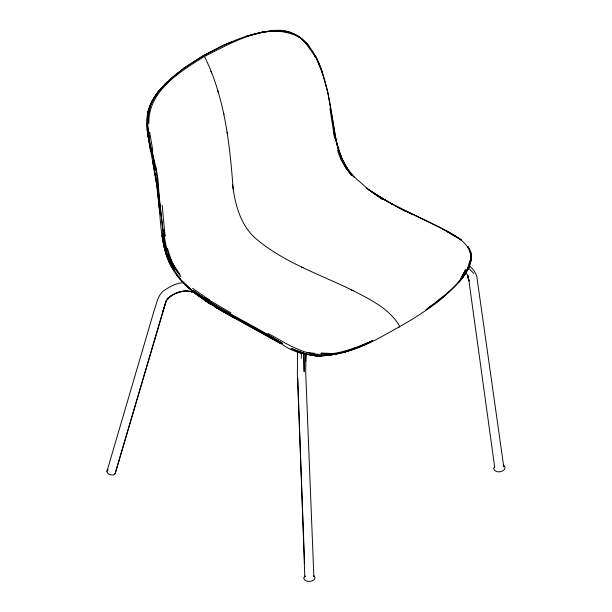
<?xml version="1.0" encoding="UTF-8"?>
<svg xmlns="http://www.w3.org/2000/svg" width="612" height="612" viewBox="0 0 612 612"><rect width="100%" height="100%" fill="white"/><g stroke="black" fill="none" stroke-linecap="round" stroke-linejoin="round"><path stroke-width="0.92" d="M304.126 354.096L304.126 371.637L303.651 353.652M297.6 351.173L297.363 373.794L304.608 563.598M305.985 354.111L305.671 371.813L313.864 576.665L313.497 575.793L315.073 577.644L314.277 579.694C311.607 581.859 307.354 582.012 304.547 579.977L303.659 577.942L305.166 576.03L304.791 576.887L297.784 378.407M301.28 358.242L301.387 352.948M305.686 361.585L305.931 354.118M148.877 123.486C148.012 90.844 180.265 71.535 204.446 56.419C232.361 42.832 267.467 20.732 298.733 36.965M147.362 115.729C148.104 106.251 153.788 98.165 159.158 90.66L152.227 100.995L151.019 103.719M281.658 344.089C311.156 364.913 349.666 354.096 378.729 338.229C407.248 322.692 436.624 306.658 458.786 282.377C466.857 272.952 476.725 258.493 467.798 246.384L468.891 248.839M202.687 56.794L203.283 55.761L224.023 44.936L231.275 41.968M150.713 104.568C146.765 112.639 146.008 121.719 147.048 130.532M446.072 230.487C456.812 236.821 470.842 243.805 470.957 258.249C465.709 281.704 443.547 296.047 425.814 309.871M106.947 471.339L154.193 310.406C156.871 303.231 157.743 294.127 165.056 289.858C170.534 286.324 176.616 282.928 183.309 282.782M162.318 312.885L166.502 300.064L115.094 473.78A4.338 2.884 16.3 0 1 108.814 474.086A4.338 2.884 16.3 0 1 108.209 469.45M469.075 266.09L470.865 260.008M115.431 472.709L115.094 473.78L165.76 301.594C171.375 293.355 182.338 289.002 191.954 291.939C182.965 289.491 173.907 293.087 167.061 298.908C174.78 292 186.232 288.55 195.917 293.339M494.113 467.231L493.677 468.517C494.894 473.13 501.756 472.563 504.38 469.542L505.053 467.392L504.571 466.168L503.309 465.265M470.789 254.324L470.574 251.524L471.209 259.916L468.019 269.181L468.823 266.954L467.813 268.484M468.792 264.177L470.957 258.249M147.668 113.052L152.227 100.995M336.195 140.814C330.885 112.172 328.759 82.199 315.241 55.814L322.677 73.585C316.32 51.087 299.383 27.05 272.983 30.654C247.883 33.025 224.581 44.102 202.794 56.097C185.857 66.348 168.95 77.739 156.779 93.636C135.902 120.281 156.427 154.607 158.317 183.615C159.204 202.886 162.41 221.949 164.039 241.159C165.63 254.546 171.169 267.36 179.691 277.81M467.178 269.693L468.823 266.954M465.089 273.105L461.318 279.332L465.885 272.944L469.802 265.325L467.912 268.438M151.776 101.47L159.151 90.461M460.905 279.753L465.885 272.944L458.786 282.377M399.078 327.122L399.414 325.806C389.347 308.624 370.52 299.727 353.552 290.838C320.558 274.574 284.236 262.816 255.862 238.603C240.21 225.032 235.008 204.025 232.514 184.319M164.421 85.649L169.57 80.516M164.873 85.037L166.739 82.972L161.055 88.74M458.464 281.994L459.719 280.709M448.764 291.947L438.131 301.356L427.933 308.425M171.697 78.68L173.823 76.837M175.239 75.613L178.069 73.157M170.075 79.461L184.174 67.94L203.283 55.761L204.446 56.419C224.879 97.545 229.707 143.874 233.172 189.009M438.781 299.972L440.204 298.824M428.469 307.813L429.953 306.696M366.81 343.217L372.096 341.121C354.317 349.903 334.779 356.704 314.69 355.939L330.687 355.205M358.051 347.058L360.69 345.948M362.442 345.206L365.073 344.089M366.833 343.347L372.096 341.121M349.192 350.225L344.793 351.977L357.171 347.387M352.719 348.825L355.358 347.777M372.777 340.494C350.24 350.569 322.861 360.629 298.763 349.521C287.793 345.39 278.253 338.535 267.773 333.433M332.89 354.432L336.126 354.034L339.637 352.696M259.113 32.75L266.297 31.778M268.094 31.533L278.575 30.6L290.157 32.52L285.705 31.786M325.791 355.243L319.212 356.016L325.714 355.274M333.303 354.363L336.126 354.034M331.337 354.555C320 356.727 308.502 354.945 297.531 351.915L306.742 354.761M329.424 354.845L331.276 354.631M274.375 30.684L263.879 31.801L246.391 36.307L263.879 31.801L271.231 31.204M333.945 354.455L322.853 355.526L329.929 355.19L327.122 355.197M274.903 30.898L280.357 30.898M317.781 355.235L314.048 355.251L317.942 355.832L307.561 354.402L291.067 348.419L300.255 352.382L297.891 351.227L307.561 354.402M307.316 352.726L314.476 353.269M282.14 31.189L283.922 31.487M301.303 267.084L303.047 267.735M350.913 289.797L353.552 290.838M396.155 206.32L441.81 228.521L461.364 239.927L450.769 233.753M390.227 203.261L391.887 204.102M396.041 206.213L412.649 214.651M193.109 290.471C221.07 310.858 253.116 324.788 282.262 343.332L206.581 301.173L193.109 290.471L216.35 306.551L235.023 317.207M234.625 318.133L281.038 343.76L231.55 316.113M229.89 315.195C210.444 304.799 190.829 292.995 176.975 275.461C158.087 250.782 161.599 217.199 157.353 188.312L147.385 132.146L147.699 118.277L150.537 104.522L156.779 93.636L167.053 82.115L156.779 93.636L150.537 104.522L147.676 114.781L149.221 109.319C147.194 119.164 147.546 129.186 149.274 139.1L148.754 132.437L147.186 125.016L148.532 137.088L147.385 132.146L150.445 150.437M406.077 211.798L379.203 196.842L382.898 199.673L366.228 187.983M203.283 55.761L204.446 56.419M262.426 332.094L282.262 343.332M233.807 317.666L214.95 306.903L234.167 318.018M441.81 228.521L445.069 230.426M446.699 231.374L448.328 232.323M388.872 202.312L368.271 189.345L354.149 176.799M230.953 312.9L204.791 297.539L209.273 299.911L192.512 288.275M388.888 202.251L372.211 192.176L375.982 194.777M461.364 239.927C431.934 220.259 397.119 210.092 368.271 189.345L378.943 196.796M206.948 301.509L208.31 302.405M377.482 195.817L378.989 196.857M313.375 575.693L314.652 576.603M183.585 283.073L195.366 293.546L210.972 304.439L195.366 293.546L183.585 283.073L181.175 280.304M187.532 286.913L193.996 292.49L179.377 278.338M468.907 265.44C472.602 268.416 475.746 272.225 476.863 276.938L503.722 466.489L503.301 465.51M302.733 40.155C298.036 35.029 291.35 32.39 284.641 31.136C294.647 32.864 303.2 38.755 309.404 46.65L301.831 38.747L299.459 37.102L307.974 45.043L306.008 43.207M468.111 267.597L473.833 273.503M180.05 278.797L176.975 275.461L179.974 278.919M183.133 282.132L187.448 286.798M466.428 273.702L468.807 276.417M353.79 176.99C346.124 169.539 340.524 160.421 337.572 150.108M354.233 177.036L347.096 168.07L341.932 158.86L347.096 168.07M315.119 56.335L305.159 42.381M313.788 54.231L316.014 57.612L314.92 56.075M180.976 276.762C170.251 263.481 164.873 246.888 163.756 229.982L165.056 236.155L162.165 205.288M348.404 169.922C340.15 158.73 336.592 145.128 334.007 131.687L334.611 138.258L329.914 108.431M470.161 252.251L471.072 253.758L469.618 250.484M210.842 71.39L211.752 73.012M175.208 269.915L171.069 262.433L168.331 254.301L175.843 269.471L179.936 274.635L171.804 262.089L167.42 248.342M170.549 262.908C165.791 253.789 164.223 243.362 162.486 233.325L166.755 252.855L173.12 268.515M168.66 261.225L169.761 263.642M217.643 90.714L218.43 92.45M343.975 162.777L339.645 153.038L336.34 141.686L341.611 158.034M161.905 235.329L163.97 246.361L166.77 256.428L171.375 266.87M467.27 275.913L469.205 281.053L467.805 276.616L468.868 280.403L494.726 467.438M341.618 158.011L337.839 147.744L335.039 135.787M223.372 112.317L223.984 114.054M227.037 132.177L227.549 133.997M321.767 70.816L327.871 92.649L336.164 140.783M163.664 244.922L166.77 256.428M149.649 132.161L152.755 150.078M334.993 135.665L336.149 140.821M152.572 160.673L156.182 180.18L159.824 213.144L157.353 188.312M154.89 172.561L156.924 185.535M155.716 166.686L164.039 241.159M470.926 256.191L471.209 259.916M462.098 276.119L460.408 279.523L465.556 269.724L462.098 276.119M328.353 353.338L320.933 353.223L331.979 353.667L328.353 353.338M216.35 306.551L206.581 301.173L196.865 293.416L216.35 306.551M392.055 204.178L390.464 203.245L392.062 204.171M351.609 175.522L345.749 167.948L340.203 155.065L341.244 159.847L351.609 175.522M151.547 152.572L147.385 132.146L151.547 152.572M155.494 170.113L152.059 153.237L151.914 150.116L155.494 170.113"/></g></svg>
